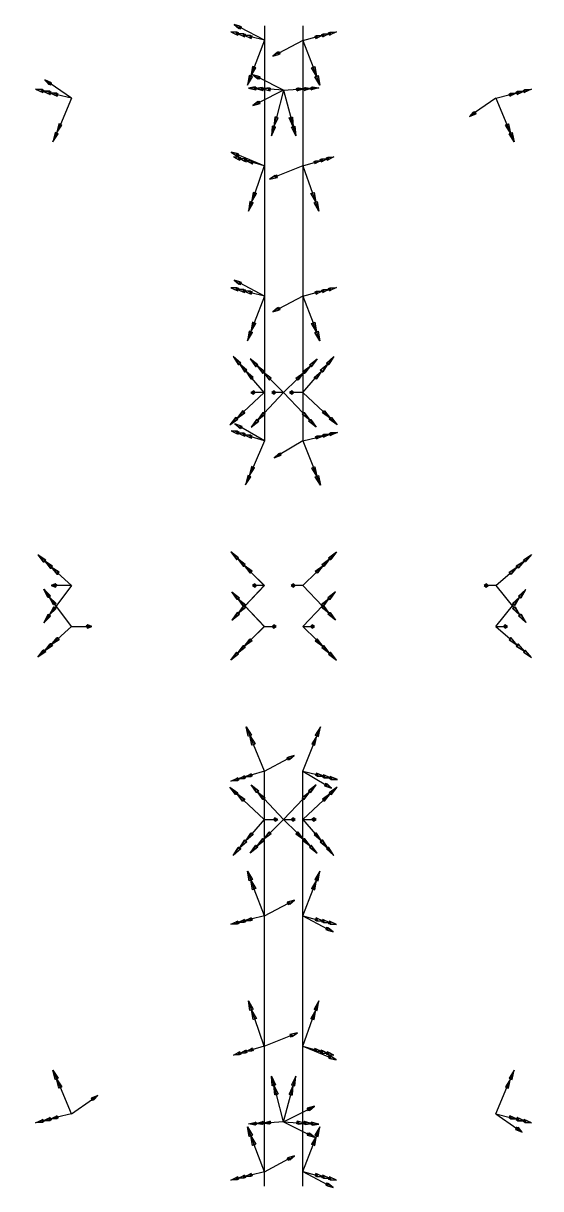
# Model space of a CAD drawing. Header units: millimetres. Extents: x -5724 to 16, y -157 to 163.
# Drawn here: x -2838 to -2730.7, y -120.8 to 120.8 of the extents above; entities that cross this region are included whole.
import ezdxf

# ---------------------------------------------------------------- set-up
doc = ezdxf.new("R2010")
doc.units = ezdxf.units.MM
for name, color, linetype in [('AutoDetect_33_29', 1, 'Continuous'), ('AutoDetect_34_30', 1, 'Continuous'), ('AutoDetect_35_17', 1, 'Continuous'), ('AutoDetect_36_18', 1, 'Continuous'), ('AutoDetect_41_22', 1, 'Continuous'), ('AutoDetect_42_21', 1, 'Continuous'), ('AutoDetect_43_26', 1, 'Continuous'), ('AutoDetect_44_25', 1, 'Continuous')]:
    doc.layers.add(name, color=color, linetype=linetype)

# ---------------------------------------------------------------- blocks, each defined once
blk = doc.blocks.new('Kontrollpunkt')
at = {"color": 0}
for q in [(0, 6), (8, 0), (0, 0, 4)]:
    blk.add_line((0, 0), q, dxfattribs=at)
for points in [[(0.25, 8, -0.25), (-0.25, 8, -0.25), (-0.25, 8, 0.25), (0, 10, 0), (-0.25, 8, -0.25), (0.25, 8, 0.25), (0, 10, 0), (0.25, 8, -0.25), (0.25, 8, 0.25), (-0.25, 8, 0.25)], [(0.25, 6, -0.25), (-0.25, 6, -0.25), (-0.25, 6, 0.25), (0, 8, 0), (-0.25, 6, -0.25), (0.25, 6, 0.25), (0, 8, 0), (0.25, 6, -0.25), (0.25, 6, 0.25), (-0.25, 6, 0.25)], [(0.25, 0.25, 4), (-0.25, 0.25, 4), (-0.25, -0.25, 4), (0, 0, 6), (-0.25, 0.25, 4), (0.25, -0.25, 4), (0, 0, 6), (0.25, 0.25, 4), (0.25, -0.25, 4), (-0.25, -0.25, 4)], [(0.25, 0.25, 6), (-0.25, 0.25, 6), (-0.25, -0.25, 6), (0, 0, 8), (-0.25, 0.25, 6), (0.25, -0.25, 6), (0, 0, 8), (0.25, 0.25, 6), (0.25, -0.25, 6), (-0.25, -0.25, 6)], [(0.25, 0.25, 8), (-0.25, 0.25, 8), (-0.25, -0.25, 8), (0, 0, 10), (-0.25, 0.25, 8), (0.25, -0.25, 8), (0, 0, 10), (0.25, 0.25, 8), (0.25, -0.25, 8), (-0.25, -0.25, 8)], [(8, 0.25, -0.25), (8, 0.25, 0.25), (8, -0.25, 0.25), (10, 0, 0), (8, 0.25, 0.25), (8, -0.25, -0.25), (10, 0, 0), (8, 0.25, -0.25), (8, -0.25, -0.25), (8, -0.25, 0.25)]]:
    blk.add_polyline3d(points, dxfattribs=at)

msp = doc.modelspace()

# ---------------------------------------------------------------- linework, layer by layer
at = {"layer": 'AutoDetect_33_29', "color": 1}
msp.add_line((-2780, 120.25, -411), (-2780, 34.25, -411), dxfattribs=at)
at = {"layer": 'AutoDetect_34_30', "color": 1}
msp.add_line((-2788, 120.25, -411), (-2788, 34.25, -411), dxfattribs=at)
at = {"layer": 'AutoDetect_35_17', "color": 1}
msp.add_line((-2780, 4.25, -261), (-2780, 4.25, -381), dxfattribs=at)
at = {"layer": 'AutoDetect_36_18', "color": 1}
msp.add_line((-2788, 4.25, -261), (-2788, 4.25, -381), dxfattribs=at)
at = {"layer": 'AutoDetect_41_22', "color": 1}
msp.add_line((-2788, -4.25, -261), (-2788, -4.25, -381), dxfattribs=at)
at = {"layer": 'AutoDetect_42_21', "color": 1}
msp.add_line((-2780, -4.25, -261), (-2780, -4.25, -381), dxfattribs=at)
at = {"layer": 'AutoDetect_43_26', "color": 1}
msp.add_line((-2788, -120.25, -411), (-2788, -34.25, -411), dxfattribs=at)
at = {"layer": 'AutoDetect_44_25', "color": 1}
msp.add_line((-2780, -120.25, -411), (-2780, -34.25, -411), dxfattribs=at)

# ---------------------------------------------------------------- block references
at = {"layer": 'AutoDetect_33_29', "color": 1, "extrusion": (0.696364, 0.173648, 0.696364), "rotation": 99.71839991610801}
for p in [(786.4, 1563.65, -2201.74), (734.98, 1572.58, -2210.94)]:
    msp.add_blockref('Kontrollpunkt', p, dxfattribs=at)
at = {"layer": 'AutoDetect_33_29', "color": 1, "extrusion": (0.728798, 0.045071, 0.683243), "rotation": 106.3350136620964}
msp.add_blockref('Kontrollpunkt', (278.56, 1623.11, -2277.64), dxfattribs=at)
at = {"layer": 'AutoDetect_33_29', "color": 1, "extrusion": (0.743283, 0.185348, 0.642788), "rotation": 103.7118257682567}
msp.add_blockref('Kontrollpunkt', (765.08, 1377.69, -2281.27), dxfattribs=at)
at = {"layer": 'AutoDetect_33_29', "color": 1, "extrusion": (0.642788, 0.185348, 0.743283), "rotation": 94.42238255937362}
msp.add_blockref('Kontrollpunkt', (857.91, 1718.45, -2045.79), dxfattribs=at)
at = {"layer": 'AutoDetect_33_29', "color": 1, "extrusion": (0.717894, 0.173648, 0.674147), "rotation": 101.6410948857476}
msp.add_blockref('Kontrollpunkt', (686.88, 1512.61, -2266.87), dxfattribs=at)
at = {"layer": 'AutoDetect_34_30', "color": 1, "extrusion": (-0.696364, 0.173648, 0.696364)}
for p, rotation in [((560.8, -2198.5, 1675.62), 260.2816000838919), ((612.23, -2189.57, 1666.41), 260.2816000838917)]:
    msp.add_blockref('Kontrollpunkt', p, dxfattribs=dict(at, rotation=rotation))
at = {"layer": 'AutoDetect_34_30', "color": 1, "extrusion": (-0.743283, 0.185348, 0.642788), "rotation": 256.2881742317429}
msp.add_blockref('Kontrollpunkt', (582.13, -2095.01, 1857.33), dxfattribs=at)
at = {"layer": 'AutoDetect_34_30', "color": 1, "extrusion": (-0.728798, 0.045071, 0.683243), "rotation": 253.6649863379035}
msp.add_blockref('Kontrollpunkt', (65.13, -2173.93, 1780.31), dxfattribs=at)
at = {"layer": 'AutoDetect_34_30', "color": 1, "extrusion": (-0.642788, 0.185348, 0.743283), "rotation": 265.5776174406264}
msp.add_blockref('Kontrollpunkt', (684.77, -2258.13, 1533.25), dxfattribs=at)
at = {"layer": 'AutoDetect_34_30', "color": 1, "extrusion": (-0.687729, 0.206347, 0.696025), "rotation": 260.8932738324074}
msp.add_blockref('Kontrollpunkt', (768.42, -2160.61, 1638.39), dxfattribs=at)
at = {"layer": 'AutoDetect_35_17', "color": 1, "extrusion": (0.696364, 0.696364, 0.173648)}
for p, rotation in [((1999.87, 79.37, -1953.19), 80.14892388341626), ((1968.76, 80.84, -1978.78), 80.14892388341626), ((1968.76, -34.38, -1999.09), 80.14892388341623)]:
    msp.add_blockref('Kontrollpunkt', p, dxfattribs=dict(at, rotation=rotation))
at = {"layer": 'AutoDetect_35_17', "color": 1, "extrusion": (0.642788, 0.743283, 0.185348), "rotation": 77.8552848271177}
msp.add_blockref('Kontrollpunkt', (2131.71, 59.63, -1805.22), dxfattribs=at)
at = {"layer": 'AutoDetect_35_17', "color": 1, "extrusion": (0.743283, 0.642788, 0.185348), "rotation": 80.8936292339865}
msp.add_blockref('Kontrollpunkt', (1795.51, 112.4, -2085.02), dxfattribs=at)
at = {"layer": 'AutoDetect_36_18', "color": 1, "extrusion": (-0.642788, 0.743283, 0.185348), "rotation": 282.1447151728822}
msp.add_blockref('Kontrollpunkt', (2079.87, -615.44, 1773.83), dxfattribs=at)
at = {"layer": 'AutoDetect_36_18', "color": 1, "extrusion": (-0.696364, 0.696364, 0.173648), "rotation": 279.8510761165839}
for p in [(1937.3, -604.31, 1924.17), (1968.41, -602.84, 1898.58), (1968.41, -718.07, 1878.26)]:
    msp.add_blockref('Kontrollpunkt', p, dxfattribs=at)
at = {"layer": 'AutoDetect_36_18', "color": 1, "extrusion": (-0.699591, 0.635791, 0.3261), "rotation": 286.5077805215582}
msp.add_blockref('Kontrollpunkt', (1898.84, -944.32, 1891.14), dxfattribs=at)
at = {"layer": 'AutoDetect_41_22', "color": 1, "extrusion": (-0.699592, -0.635791, 0.326099), "rotation": 73.49227325550063}
msp.add_blockref('Kontrollpunkt', (-1898.84, -944.32, 1891.14), dxfattribs=at)
at = {"layer": 'AutoDetect_41_22', "color": 1, "extrusion": (-0.696364, -0.696364, 0.173648), "rotation": 80.14892388341605}
for p in [(-1968.41, -602.84, 1898.58), (-1968.41, -718.07, 1878.26), (-1937.3, -604.31, 1924.17)]:
    msp.add_blockref('Kontrollpunkt', p, dxfattribs=at)
at = {"layer": 'AutoDetect_41_22', "color": 1, "extrusion": (-0.642788, -0.743283, 0.185348), "rotation": 77.8552848271175}
msp.add_blockref('Kontrollpunkt', (-2079.87, -615.44, 1773.83), dxfattribs=at)
at = {"layer": 'AutoDetect_42_21', "color": 1, "extrusion": (0.696364, -0.696364, 0.173648), "rotation": 279.8510761165841}
for p in [(-1968.76, 80.84, -1978.78), (-1968.76, -34.38, -1999.09), (-1999.87, 79.37, -1953.19)]:
    msp.add_blockref('Kontrollpunkt', p, dxfattribs=at)
at = {"layer": 'AutoDetect_42_21', "color": 1, "extrusion": (0.743283, -0.642788, 0.185348), "rotation": 279.1063707660138}
msp.add_blockref('Kontrollpunkt', (-1795.51, 112.4, -2085.02), dxfattribs=at)
at = {"layer": 'AutoDetect_42_21', "color": 1, "extrusion": (0.642788, -0.743283, 0.185348), "rotation": 282.1447151728824}
msp.add_blockref('Kontrollpunkt', (-2131.71, 59.63, -1805.22), dxfattribs=at)
at = {"layer": 'AutoDetect_43_26', "color": 1, "extrusion": (-0.69191, -0.206204, 0.69191), "rotation": 97.9181533450345}
msp.add_blockref('Kontrollpunkt', (-763.45, -2152.2, 1651.73), dxfattribs=at)
at = {"layer": 'AutoDetect_43_26', "color": 1, "extrusion": (-0.696364, -0.173648, 0.696364), "rotation": 99.71839991610902}
for p in [(-612.23, -2189.57, 1666.41), (-560.8, -2198.5, 1675.62)]:
    msp.add_blockref('Kontrollpunkt', p, dxfattribs=at)
at = {"layer": 'AutoDetect_43_26', "color": 1, "extrusion": (-0.642788, -0.185348, 0.743283), "rotation": 94.42238255937428}
msp.add_blockref('Kontrollpunkt', (-684.77, -2258.13, 1533.25), dxfattribs=at)
at = {"layer": 'AutoDetect_43_26', "color": 1, "extrusion": (-0.743283, -0.185348, 0.642788), "rotation": 103.7118257682576}
msp.add_blockref('Kontrollpunkt', (-582.13, -2095.01, 1857.33), dxfattribs=at)
at = {"layer": 'AutoDetect_43_26', "color": 1, "extrusion": (-0.728798, -0.045071, 0.683243), "rotation": 106.3350136620964}
msp.add_blockref('Kontrollpunkt', (-65.13, -2173.93, 1780.31), dxfattribs=at)
at = {"layer": 'AutoDetect_44_25', "color": 1, "extrusion": (0.717894, -0.173648, 0.674147), "rotation": 258.3589051142515}
msp.add_blockref('Kontrollpunkt', (-686.88, 1512.61, -2266.87), dxfattribs=at)
at = {"layer": 'AutoDetect_44_25', "color": 1, "extrusion": (0.696364, -0.173648, 0.696364)}
for p, rotation in [((-734.98, 1572.58, -2210.94), 260.2816000838909), ((-786.4, 1563.65, -2201.74), 260.2816000838911)]:
    msp.add_blockref('Kontrollpunkt', p, dxfattribs=dict(at, rotation=rotation))
at = {"layer": 'AutoDetect_44_25', "color": 1, "extrusion": (0.642788, -0.185348, 0.743283), "rotation": 265.5776174406257}
msp.add_blockref('Kontrollpunkt', (-857.91, 1718.45, -2045.79), dxfattribs=at)
at = {"layer": 'AutoDetect_44_25', "color": 1, "extrusion": (0.743283, -0.185348, 0.642788), "rotation": 256.2881742317427}
msp.add_blockref('Kontrollpunkt', (-765.08, 1377.69, -2281.27), dxfattribs=at)
at = {"layer": 'AutoDetect_44_25', "color": 1, "extrusion": (0.728798, -0.045071, 0.683243), "rotation": 253.6649863379036}
msp.add_blockref('Kontrollpunkt', (-278.56, 1623.11, -2277.64), dxfattribs=at)

doc.saveas('drawing.dxf')
